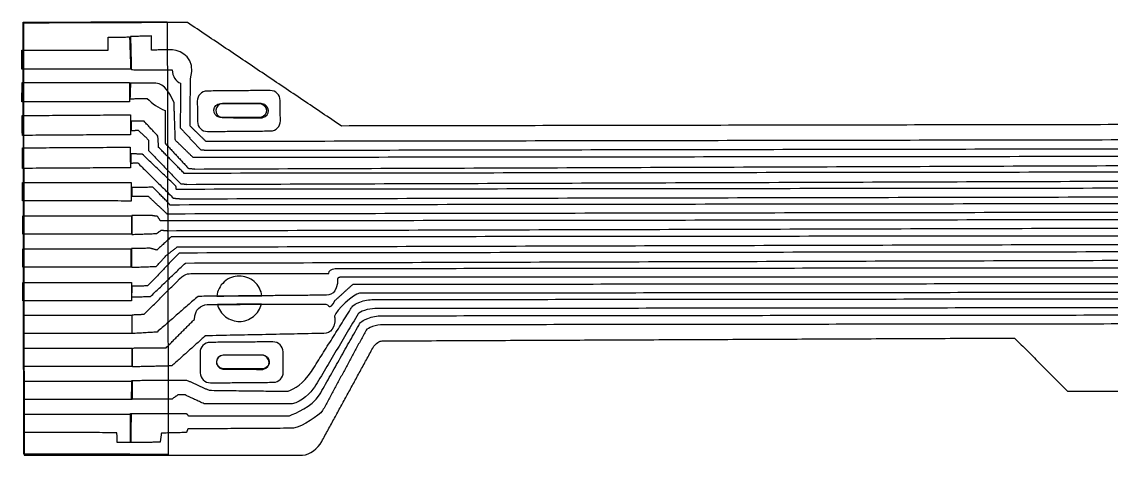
# Model space of a CAD drawing. Header units: millimetres. Extents: x 54 to 136.3, y -73.4 to -11.6.
# Drawn here: x 54.01 to 95.16, y -28.03 to -11.64 of the extents above; entities that cross this region are included whole.
import ezdxf

# ---------------------------------------------------------------- set-up
doc = ezdxf.new("R2010")
doc.units = ezdxf.units.MM
for name, color, linetype in [('Shape', 7, 'CONTINUOUS'), ('Shape001', 7, 'CONTINUOUS'), ('Shape002', 7, 'CONTINUOUS'), ('Shape003', 7, 'CONTINUOUS'), ('Shape004', 7, 'CONTINUOUS'), ('Shape005', 7, 'CONTINUOUS'), ('Shape006', 7, 'CONTINUOUS'), ('Shape007', 7, 'CONTINUOUS'), ('Shape008', 7, 'CONTINUOUS'), ('Shape009', 7, 'CONTINUOUS'), ('Shape010', 7, 'CONTINUOUS'), ('Shape011', 7, 'CONTINUOUS'), ('Shape048', 7, 'CONTINUOUS'), ('Shape049', 7, 'CONTINUOUS'), ('Shape050', 7, 'CONTINUOUS'), ('Shape051', 7, 'CONTINUOUS'), ('Shape052', 7, 'CONTINUOUS'), ('Shape053', 7, 'CONTINUOUS'), ('Shape054', 7, 'CONTINUOUS'), ('Shape055', 7, 'CONTINUOUS'), ('Shape056', 7, 'CONTINUOUS'), ('Shape057', 7, 'CONTINUOUS'), ('Shape058', 7, 'CONTINUOUS'), ('Shape059', 7, 'CONTINUOUS'), ('Shape060', 7, 'CONTINUOUS'), ('Shape061', 7, 'CONTINUOUS'), ('Shape062', 7, 'CONTINUOUS'), ('Shape063', 7, 'CONTINUOUS'), ('Shape064', 7, 'CONTINUOUS'), ('Shape065', 7, 'CONTINUOUS'), ('Shape1000', 7, 'CONTINUOUS'), ('Shape1001', 7, 'CONTINUOUS'), ('Shape1002', 7, 'CONTINUOUS'), ('Shape1003', 7, 'CONTINUOUS'), ('Shape1004', 7, 'CONTINUOUS'), ('Shape1005', 7, 'CONTINUOUS'), ('Shape1006', 7, 'CONTINUOUS'), ('Shape1007', 7, 'CONTINUOUS'), ('Shape1008', 7, 'CONTINUOUS'), ('Shape1009', 7, 'CONTINUOUS'), ('Shape126', 7, 'CONTINUOUS'), ('Shape127', 7, 'CONTINUOUS'), ('Shape128', 7, 'CONTINUOUS'), ('Shape129', 7, 'CONTINUOUS'), ('Shape130', 7, 'CONTINUOUS'), ('Shape131', 7, 'CONTINUOUS'), ('Shape132', 7, 'CONTINUOUS'), ('Shape133', 7, 'CONTINUOUS'), ('Shape134', 7, 'CONTINUOUS'), ('Shape135', 7, 'CONTINUOUS'), ('Shape136', 7, 'CONTINUOUS'), ('Shape137', 7, 'CONTINUOUS'), ('Shape138', 7, 'CONTINUOUS'), ('Shape139', 7, 'CONTINUOUS'), ('Shape140', 7, 'CONTINUOUS'), ('Shape141', 7, 'CONTINUOUS'), ('Shape142', 7, 'CONTINUOUS'), ('Shape205', 7, 'CONTINUOUS'), ('Shape206', 7, 'CONTINUOUS'), ('Shape207', 7, 'CONTINUOUS'), ('Shape208', 7, 'CONTINUOUS'), ('Shape209', 7, 'CONTINUOUS'), ('Shape210', 7, 'CONTINUOUS'), ('Shape211', 7, 'CONTINUOUS'), ('Shape212', 7, 'CONTINUOUS'), ('Shape236', 7, 'CONTINUOUS'), ('Shape237', 7, 'CONTINUOUS'), ('Shape238', 7, 'CONTINUOUS'), ('Shape239', 7, 'CONTINUOUS'), ('Shape240', 7, 'CONTINUOUS'), ('Shape241', 7, 'CONTINUOUS'), ('Shape242', 7, 'CONTINUOUS'), ('Shape243', 7, 'CONTINUOUS'), ('Shape244', 7, 'CONTINUOUS'), ('Shape245', 7, 'CONTINUOUS'), ('Shape246', 7, 'CONTINUOUS'), ('Shape247', 7, 'CONTINUOUS'), ('Shape248', 7, 'CONTINUOUS'), ('Shape249', 7, 'CONTINUOUS'), ('Shape250', 7, 'CONTINUOUS'), ('Shape315', 7, 'CONTINUOUS'), ('Shape316', 7, 'CONTINUOUS'), ('Shape317', 7, 'CONTINUOUS'), ('Shape369', 7, 'CONTINUOUS'), ('Shape370', 7, 'CONTINUOUS'), ('Shape371', 7, 'CONTINUOUS'), ('Shape372', 7, 'CONTINUOUS'), ('Shape373', 7, 'CONTINUOUS'), ('Shape374', 7, 'CONTINUOUS'), ('Shape375', 7, 'CONTINUOUS'), ('Shape376', 7, 'CONTINUOUS'), ('Shape416', 7, 'CONTINUOUS'), ('Shape417', 7, 'CONTINUOUS'), ('Shape418', 7, 'CONTINUOUS'), ('Shape419', 7, 'CONTINUOUS'), ('Shape420', 7, 'CONTINUOUS'), ('Shape421', 7, 'CONTINUOUS'), ('Shape422', 7, 'CONTINUOUS'), ('Shape423', 7, 'CONTINUOUS'), ('Shape424', 7, 'CONTINUOUS'), ('Shape464', 7, 'CONTINUOUS'), ('Shape465', 7, 'CONTINUOUS'), ('Shape466', 7, 'CONTINUOUS'), ('Shape467', 7, 'CONTINUOUS'), ('Shape468', 7, 'CONTINUOUS'), ('Shape469', 7, 'CONTINUOUS'), ('Shape470', 7, 'CONTINUOUS'), ('Shape471', 7, 'CONTINUOUS'), ('Shape472', 7, 'CONTINUOUS'), ('Shape483', 7, 'CONTINUOUS'), ('Shape484', 7, 'CONTINUOUS'), ('Shape485', 7, 'CONTINUOUS'), ('Shape486', 7, 'CONTINUOUS'), ('Shape487', 7, 'CONTINUOUS'), ('Shape488', 7, 'CONTINUOUS'), ('Shape489', 7, 'CONTINUOUS'), ('Shape490', 7, 'CONTINUOUS'), ('Shape491', 7, 'CONTINUOUS'), ('Shape530', 7, 'CONTINUOUS'), ('Shape531', 7, 'CONTINUOUS'), ('Shape532', 7, 'CONTINUOUS'), ('Shape533', 7, 'CONTINUOUS'), ('Shape534', 7, 'CONTINUOUS'), ('Shape535', 7, 'CONTINUOUS'), ('Shape536', 7, 'CONTINUOUS'), ('Shape537', 7, 'CONTINUOUS'), ('Shape538', 7, 'CONTINUOUS'), ('Shape539', 7, 'CONTINUOUS'), ('Shape540', 7, 'CONTINUOUS'), ('Shape585', 7, 'CONTINUOUS'), ('Shape586', 7, 'CONTINUOUS'), ('Shape587', 7, 'CONTINUOUS'), ('Shape588', 7, 'CONTINUOUS'), ('Shape589', 7, 'CONTINUOUS'), ('Shape590', 7, 'CONTINUOUS'), ('Shape591', 7, 'CONTINUOUS'), ('Shape592', 7, 'CONTINUOUS'), ('Shape593', 7, 'CONTINUOUS'), ('Shape594', 7, 'CONTINUOUS'), ('Shape595', 7, 'CONTINUOUS'), ('Shape596', 7, 'CONTINUOUS'), ('Shape643', 7, 'CONTINUOUS'), ('Shape644', 7, 'CONTINUOUS'), ('Shape645', 7, 'CONTINUOUS'), ('Shape646', 7, 'CONTINUOUS'), ('Shape647', 7, 'CONTINUOUS'), ('Shape648', 7, 'CONTINUOUS'), ('Shape649', 7, 'CONTINUOUS'), ('Shape650', 7, 'CONTINUOUS'), ('Shape651', 7, 'CONTINUOUS'), ('Shape652', 7, 'CONTINUOUS'), ('Shape653', 7, 'CONTINUOUS'), ('Shape654', 7, 'CONTINUOUS'), ('Shape698', 7, 'CONTINUOUS'), ('Shape699', 7, 'CONTINUOUS'), ('Shape700', 7, 'CONTINUOUS'), ('Shape701', 7, 'CONTINUOUS'), ('Shape702', 7, 'CONTINUOUS'), ('Shape703', 7, 'CONTINUOUS'), ('Shape704', 7, 'CONTINUOUS'), ('Shape705', 7, 'CONTINUOUS'), ('Shape706', 7, 'CONTINUOUS'), ('Shape707', 7, 'CONTINUOUS'), ('Shape708', 7, 'CONTINUOUS'), ('Shape709', 7, 'CONTINUOUS'), ('Shape710', 7, 'CONTINUOUS'), ('Shape711', 7, 'CONTINUOUS'), ('Shape712', 7, 'CONTINUOUS'), ('Shape713', 7, 'CONTINUOUS'), ('Shape714', 7, 'CONTINUOUS'), ('Shape715', 7, 'CONTINUOUS'), ('Shape716', 7, 'CONTINUOUS'), ('Shape717', 7, 'CONTINUOUS'), ('Shape718', 7, 'CONTINUOUS'), ('Shape719', 7, 'CONTINUOUS'), ('Shape720', 7, 'CONTINUOUS'), ('Shape721', 7, 'CONTINUOUS'), ('Shape722', 7, 'CONTINUOUS'), ('Shape723', 7, 'CONTINUOUS'), ('Shape724', 7, 'CONTINUOUS'), ('Shape725', 7, 'CONTINUOUS'), ('Shape726', 7, 'CONTINUOUS'), ('Shape727', 7, 'CONTINUOUS'), ('Shape728', 7, 'CONTINUOUS'), ('Shape729', 7, 'CONTINUOUS'), ('Shape730', 7, 'CONTINUOUS'), ('Shape731', 7, 'CONTINUOUS'), ('Shape732', 7, 'CONTINUOUS'), ('Shape733', 7, 'CONTINUOUS'), ('Shape734', 7, 'CONTINUOUS'), ('Shape735', 7, 'CONTINUOUS'), ('Shape736', 7, 'CONTINUOUS'), ('Shape737', 7, 'CONTINUOUS'), ('Shape738', 7, 'CONTINUOUS'), ('Shape739', 7, 'CONTINUOUS'), ('Shape740', 7, 'CONTINUOUS'), ('Shape741', 7, 'CONTINUOUS'), ('Shape742', 7, 'CONTINUOUS'), ('Shape743', 7, 'CONTINUOUS'), ('Shape744', 7, 'CONTINUOUS'), ('Shape745', 7, 'CONTINUOUS'), ('Shape746', 7, 'CONTINUOUS'), ('Shape747', 7, 'CONTINUOUS'), ('Shape748', 7, 'CONTINUOUS'), ('Shape749', 7, 'CONTINUOUS'), ('Shape750', 7, 'CONTINUOUS'), ('Shape751', 7, 'CONTINUOUS'), ('Shape752', 7, 'CONTINUOUS'), ('Shape753', 7, 'CONTINUOUS'), ('Shape754', 7, 'CONTINUOUS'), ('Shape755', 7, 'CONTINUOUS'), ('Shape756', 7, 'CONTINUOUS'), ('Shape757', 7, 'CONTINUOUS'), ('Shape758', 7, 'CONTINUOUS'), ('Shape759', 7, 'CONTINUOUS'), ('Shape760', 7, 'CONTINUOUS'), ('Shape761', 7, 'CONTINUOUS'), ('Shape762', 7, 'CONTINUOUS'), ('Shape763', 7, 'CONTINUOUS'), ('Shape764', 7, 'CONTINUOUS'), ('Shape765', 7, 'CONTINUOUS'), ('Shape766', 7, 'CONTINUOUS'), ('Shape767', 7, 'CONTINUOUS'), ('Shape768', 7, 'CONTINUOUS'), ('Shape769', 7, 'CONTINUOUS'), ('Shape770', 7, 'CONTINUOUS'), ('Shape771', 7, 'CONTINUOUS'), ('Shape772', 7, 'CONTINUOUS'), ('Shape773', 7, 'CONTINUOUS'), ('Shape774', 7, 'CONTINUOUS'), ('Shape775', 7, 'CONTINUOUS'), ('Shape776', 7, 'CONTINUOUS'), ('Shape777', 7, 'CONTINUOUS'), ('Shape778', 7, 'CONTINUOUS'), ('Shape779', 7, 'CONTINUOUS'), ('Shape780', 7, 'CONTINUOUS'), ('Shape781', 7, 'CONTINUOUS'), ('Shape782', 7, 'CONTINUOUS'), ('Shape783', 7, 'CONTINUOUS'), ('Shape817', 7, 'CONTINUOUS'), ('Shape818', 7, 'CONTINUOUS'), ('Shape819', 7, 'CONTINUOUS'), ('Shape820', 7, 'CONTINUOUS'), ('Shape821', 7, 'CONTINUOUS'), ('Shape822', 7, 'CONTINUOUS'), ('Shape927', 7, 'CONTINUOUS'), ('Shape928', 7, 'CONTINUOUS'), ('Shape929', 7, 'CONTINUOUS'), ('Shape930', 7, 'CONTINUOUS'), ('Shape931', 7, 'CONTINUOUS'), ('Shape932', 7, 'CONTINUOUS'), ('Shape933', 7, 'CONTINUOUS'), ('Shape934', 7, 'CONTINUOUS'), ('Shape999', 7, 'CONTINUOUS')]:
    doc.layers.add(name, color=color, linetype=linetype)

msp = doc.modelspace()

# ---------------------------------------------------------------- linework, layer by layer
at = {"layer": 'Shape'}
msp.add_open_spline([(59.5036, -11.6404), (59.5426, -28.0036)], degree=1, dxfattribs=at)
at = {"layer": 'Shape001'}
msp.add_open_spline([(59.5426, -28.0036), (54.0855, -27.9876)], degree=1, dxfattribs=at)
at = {"layer": 'Shape002'}
msp.add_open_spline([(54.0855, -27.9876), (54.0622, -11.6573)], degree=1, dxfattribs=at)
at = {"layer": 'Shape003'}
msp.add_open_spline([(54.0622, -11.6573), (59.5036, -11.6404)], degree=1, dxfattribs=at)
at = {"layer": 'Shape004'}
msp.add_open_spline([(58.1138, -26.4524), (58.1257, -26.4472), (60.2306, -26.456), (60.2306, -26.456)], degree=3, dxfattribs=at)
at = {"layer": 'Shape005'}
msp.add_open_spline([(60.2306, -26.456), (60.3056, -26.548)], degree=1, dxfattribs=at)
at = {"layer": 'Shape006'}
msp.add_open_spline([(60.3056, -26.548), (64.1218, -26.5396)], degree=1, dxfattribs=at)
at = {"layer": 'Shape007'}
msp.add_open_spline([(64.1218, -26.5396), (64.3564, -26.4388), (64.952, -26.217), (65.2547, -25.7549)], degree=3, dxfattribs=at)
at = {"layer": 'Shape008'}
msp.add_open_spline([(65.2547, -25.7549), (66.7355, -23.1238)], degree=1, dxfattribs=at)
at = {"layer": 'Shape009'}
msp.add_open_spline([(66.7355, -23.1238), (66.794, -23.0267), (66.7699, -22.9803), (67.0787, -22.8604)], degree=3, dxfattribs=at)
at = {"layer": 'Shape010'}
msp.add_open_spline([(67.0787, -22.8604), (67.2471, -22.7781), (67.4276, -22.7688), (67.608, -22.7585)], degree=3, dxfattribs=at)
at = {"layer": 'Shape011'}
msp.add_open_spline([(67.608, -22.7585), (103.716, -22.7197)], degree=1, dxfattribs=at)
at = {"layer": 'Shape048'}
msp.add_open_spline([(103.583, -23.0603), (67.653, -23.1034)], degree=1, dxfattribs=at)
at = {"layer": 'Shape049'}
msp.add_open_spline([(67.653, -23.1034), (67.3986, -23.0916), (67.0704, -23.2215), (67.0168, -23.3037)], degree=3, dxfattribs=at)
at = {"layer": 'Shape050'}
msp.add_open_spline([(67.0168, -23.3037), (65.3741, -26.3447)], degree=1, dxfattribs=at)
at = {"layer": 'Shape051'}
msp.add_open_spline([(65.3741, -26.3447), (65.2299, -26.5287), (64.6425, -26.9552), (64.2687, -27.0131)], degree=3, dxfattribs=at)
at = {"layer": 'Shape052'}
msp.add_open_spline([(64.2687, -27.0131), (60.2802, -27.039)], degree=1, dxfattribs=at)
at = {"layer": 'Shape053'}
msp.add_open_spline([(60.2802, -27.039), (60.2299, -27.1756)], degree=1, dxfattribs=at)
at = {"layer": 'Shape054'}
msp.add_open_spline([(60.2299, -27.1756), (59.2827, -27.1982)], degree=1, dxfattribs=at)
at = {"layer": 'Shape055'}
msp.add_open_spline([(59.2827, -27.1982), (59.2371, -27.5435)], degree=1, dxfattribs=at)
at = {"layer": 'Shape056'}
msp.add_open_spline([(59.2371, -27.5435), (58.1098, -27.5513)], degree=1, dxfattribs=at)
at = {"layer": 'Shape057'}
msp.add_open_spline([(58.1098, -27.5513), (58.1138, -26.4524)], degree=1, dxfattribs=at)
at = {"layer": 'Shape058'}
msp.add_open_spline([(58.1608, -25.2033), (60.2357, -25.1906)], degree=1, dxfattribs=at)
at = {"layer": 'Shape059'}
msp.add_open_spline([(60.2357, -25.1906), (61.0835, -25.577)], degree=1, dxfattribs=at)
at = {"layer": 'Shape060'}
msp.add_open_spline([(61.0835, -25.577), (64.0729, -25.6163)], degree=1, dxfattribs=at)
at = {"layer": 'Shape061'}
msp.add_open_spline([(64.0729, -25.6163), (64.3075, -25.5156), (64.6454, -25.3349), (64.9482, -24.8729)], degree=3, dxfattribs=at)
at = {"layer": 'Shape062'}
msp.add_open_spline([(64.9482, -24.8729), (66.4324, -22.5095)], degree=1, dxfattribs=at)
at = {"layer": 'Shape063'}
msp.add_open_spline([(66.4324, -22.5095), (66.491, -22.4123), (66.4669, -22.366), (66.7756, -22.2461)], degree=3, dxfattribs=at)
at = {"layer": 'Shape064'}
msp.add_open_spline([(66.7756, -22.2461), (66.944, -22.1637), (67.1245, -22.1544), (67.3051, -22.1442)], degree=3, dxfattribs=at)
at = {"layer": 'Shape065'}
msp.add_open_spline([(67.3051, -22.1442), (103.911, -22.1091)], degree=1, dxfattribs=at)
at = {"layer": 'Shape1000'}
msp.add_open_spline([(66.0831, -15.5828), (60.2692, -11.6683)], degree=1, dxfattribs=at)
at = {"layer": 'Shape1001'}
msp.add_open_spline([(60.2692, -11.6683), (54.072, -11.691)], degree=1, dxfattribs=at)
at = {"layer": 'Shape1002'}
msp.add_open_spline([(61.5966, -14.7343), (61.296, -14.7481), (61.2245, -15.2004), (61.5792, -15.2657)], degree=3, dxfattribs=at)
at = {"layer": 'Shape1003'}
msp.add_open_spline([(61.5792, -15.2657), (63.0899, -15.2718)], degree=1, dxfattribs=at)
at = {"layer": 'Shape1004'}
msp.add_open_spline([(63.0899, -15.2718), (63.4407, -15.1947), (63.3684, -14.787), (63.0955, -14.7379)], degree=3, dxfattribs=at)
at = {"layer": 'Shape1005'}
msp.add_open_spline([(63.0955, -14.7379), (61.5966, -14.7343)], degree=1, dxfattribs=at)
at = {"layer": 'Shape1006'}
msp.add_open_spline([(61.6195, -24.2486), (61.3189, -24.2622), (61.2475, -24.7147), (61.6021, -24.7799)], degree=3, dxfattribs=at)
at = {"layer": 'Shape1007'}
msp.add_open_spline([(61.6021, -24.7799), (63.1129, -24.786)], degree=1, dxfattribs=at)
at = {"layer": 'Shape1008'}
msp.add_open_spline([(63.1129, -24.786), (63.4636, -24.709), (63.3913, -24.3012), (63.1185, -24.252)], degree=3, dxfattribs=at)
at = {"layer": 'Shape1009'}
msp.add_open_spline([(63.1185, -24.252), (61.6195, -24.2486)], degree=1, dxfattribs=at)
at = {"layer": 'Shape126'}
msp.add_open_spline([(103.778, -22.4497), (67.3501, -22.4891)], degree=1, dxfattribs=at)
at = {"layer": 'Shape127'}
msp.add_open_spline([(67.3501, -22.4891), (67.0956, -22.4772), (66.7673, -22.6071), (66.7137, -22.6894)], degree=3, dxfattribs=at)
at = {"layer": 'Shape128'}
msp.add_open_spline([(66.7137, -22.6894), (65.0676, -25.4627)], degree=1, dxfattribs=at)
at = {"layer": 'Shape129'}
msp.add_open_spline([(65.0676, -25.4627), (64.9234, -25.6466), (64.5936, -26.032), (64.2198, -26.0898)], degree=3, dxfattribs=at)
at = {"layer": 'Shape130'}
msp.add_open_spline([(64.2198, -26.0898), (60.902, -26.0889)], degree=1, dxfattribs=at)
at = {"layer": 'Shape131'}
msp.add_open_spline([(60.902, -26.0889), (60.1759, -25.754)], degree=1, dxfattribs=at)
at = {"layer": 'Shape132'}
msp.add_open_spline([(60.1759, -25.754), (59.9067, -25.7538)], degree=1, dxfattribs=at)
at = {"layer": 'Shape133'}
msp.add_open_spline([(59.9067, -25.7538), (59.673, -25.9178)], degree=1, dxfattribs=at)
at = {"layer": 'Shape134'}
msp.add_open_spline([(59.673, -25.9178), (58.16, -25.9161)], degree=1, dxfattribs=at)
at = {"layer": 'Shape135'}
msp.add_open_spline([(58.16, -25.9161), (58.1608, -25.2033)], degree=1, dxfattribs=at)
at = {"layer": 'Shape136'}
msp.add_open_spline([(58.1934, -23.9785), (59.4578, -23.9719)], degree=1, dxfattribs=at)
at = {"layer": 'Shape137'}
msp.add_open_spline([(59.4578, -23.9719), (60.5298, -22.8953)], degree=1, dxfattribs=at)
at = {"layer": 'Shape138'}
msp.add_open_spline([(60.5298, -22.8953), (60.55, -22.4918), (60.7606, -22.3769), (61.0161, -22.3302)], degree=3, dxfattribs=at)
at = {"layer": 'Shape139'}
msp.add_open_spline([(61.0161, -22.3302), (65.4208, -22.3189)], degree=1, dxfattribs=at)
at = {"layer": 'Shape140'}
msp.add_open_spline([(65.4208, -22.3189), (65.6682, -22.2787), (65.5848, -22.6387), (65.8524, -22.1691)], degree=3, dxfattribs=at)
at = {"layer": 'Shape141'}
msp.add_open_spline([(65.8524, -22.1691), (66.517, -21.5669)], degree=1, dxfattribs=at)
at = {"layer": 'Shape142'}
msp.add_open_spline([(66.517, -21.5669), (103.984, -21.5294)], degree=1, dxfattribs=at)
at = {"layer": 'Shape205'}
msp.add_open_spline([(103.851, -21.87), (66.7688, -21.9094)], degree=1, dxfattribs=at)
at = {"layer": 'Shape206'}
msp.add_open_spline([(66.7688, -21.9094), (66.5637, -21.9091), (65.8518, -22.5742), (65.8272, -22.7688)], degree=3, dxfattribs=at)
at = {"layer": 'Shape207'}
msp.add_open_spline([(65.8272, -22.7688), (65.8313, -22.9913)], degree=1, dxfattribs=at)
at = {"layer": 'Shape208'}
msp.add_open_spline([(65.8313, -22.9913), (65.7437, -23.4789), (65.4778, -23.4238), (65.2318, -23.4296)], degree=3, dxfattribs=at)
at = {"layer": 'Shape209'}
msp.add_open_spline([(65.2318, -23.4296), (60.944, -23.5185)], degree=1, dxfattribs=at)
at = {"layer": 'Shape210'}
msp.add_open_spline([(60.944, -23.5185), (59.6744, -24.6563)], degree=1, dxfattribs=at)
at = {"layer": 'Shape211'}
msp.add_open_spline([(59.6744, -24.6563), (58.1927, -24.6913)], degree=1, dxfattribs=at)
at = {"layer": 'Shape212'}
msp.add_open_spline([(58.1927, -24.6913), (58.1934, -23.9785)], degree=1, dxfattribs=at)
at = {"layer": 'Shape236'}
msp.add_open_spline([(103.922, -21.2973), (66.087, -21.2958)], degree=1, dxfattribs=at)
at = {"layer": 'Shape237'}
msp.add_open_spline([(66.087, -21.2958), (65.9874, -21.3039), (65.9369, -21.3521)], degree=2, dxfattribs=at)
at = {"layer": 'Shape238'}
msp.add_open_spline([(65.9369, -21.3521), (65.93, -21.5439)], degree=1, dxfattribs=at)
at = {"layer": 'Shape239'}
msp.add_open_spline([(65.93, -21.5439), (65.8423, -22.0315), (65.5764, -21.9763), (65.3305, -21.9821)], degree=3, dxfattribs=at)
at = {"layer": 'Shape240'}
msp.add_open_spline([(65.3305, -21.9821), (60.6662, -22.0256)], degree=1, dxfattribs=at)
at = {"layer": 'Shape241'}
msp.add_open_spline([(60.6662, -22.0256), (59.119, -23.3751)], degree=1, dxfattribs=at)
at = {"layer": 'Shape242'}
msp.add_open_spline([(59.119, -23.3751), (58.1775, -23.4334)], degree=1, dxfattribs=at)
at = {"layer": 'Shape243'}
msp.add_open_spline([(58.1775, -23.4334), (58.1782, -22.7206)], degree=1, dxfattribs=at)
at = {"layer": 'Shape244'}
msp.add_open_spline([(58.1782, -22.7206), (58.6318, -22.7009)], degree=1, dxfattribs=at)
at = {"layer": 'Shape245'}
msp.add_open_spline([(58.6318, -22.7009), (59.8641, -21.4735)], degree=1, dxfattribs=at)
at = {"layer": 'Shape246'}
msp.add_open_spline([(59.8641, -21.4735), (60.1703, -21.1386), (60.267, -21.1735), (60.46, -21.1646)], degree=3, dxfattribs=at)
at = {"layer": 'Shape247'}
msp.add_open_spline([(60.46, -21.1646), (65.6052, -21.1575)], degree=1, dxfattribs=at)
at = {"layer": 'Shape248'}
msp.add_open_spline([(65.6052, -21.1575), (65.613, -21.0534), (65.6971, -20.9823), (65.8409, -20.977)], degree=3, dxfattribs=at)
at = {"layer": 'Shape249'}
msp.add_open_spline([(65.8409, -20.977), (65.9548, -20.9698)], degree=1, dxfattribs=at)
at = {"layer": 'Shape250'}
msp.add_open_spline([(65.9548, -20.9698), (104.02, -20.9321)], degree=1, dxfattribs=at)
at = {"layer": 'Shape315'}
msp.add_open_spline([(58.1579, -22.0485), (58.8734, -22.029)], degree=1, dxfattribs=at)
at = {"layer": 'Shape316'}
msp.add_open_spline([(58.8734, -22.029), (60.1903, -20.7644)], degree=1, dxfattribs=at)
at = {"layer": 'Shape317'}
msp.add_open_spline([(60.1903, -20.7644), (104.081, -20.6353)], degree=1, dxfattribs=at)
at = {"layer": 'Shape369'}
msp.add_open_spline([(104.229, -20.3358), (59.9579, -20.3865)], degree=1, dxfattribs=at)
at = {"layer": 'Shape370'}
msp.add_open_spline([(59.9579, -20.3865), (58.7553, -21.6322)], degree=1, dxfattribs=at)
at = {"layer": 'Shape371'}
msp.add_open_spline([(58.7553, -21.6322), (58.1652, -21.6373)], degree=1, dxfattribs=at)
at = {"layer": 'Shape372'}
msp.add_open_spline([(58.1652, -21.6373), (58.1579, -22.0485)], degree=1, dxfattribs=at)
at = {"layer": 'Shape373'}
msp.add_open_spline([(58.1537, -20.927), (59.0914, -20.8936)], degree=1, dxfattribs=at)
at = {"layer": 'Shape374'}
msp.add_open_spline([(59.0914, -20.8936), (59.4735, -20.4713)], degree=1, dxfattribs=at)
at = {"layer": 'Shape375'}
msp.add_open_spline([(59.4735, -20.4713), (59.88, -20.1572)], degree=1, dxfattribs=at)
at = {"layer": 'Shape376'}
msp.add_open_spline([(59.88, -20.1572), (104.19, -20.0337)], degree=1, dxfattribs=at)
at = {"layer": 'Shape416'}
msp.add_open_spline([(104.339, -19.7342), (59.6476, -19.7794)], degree=1, dxfattribs=at)
at = {"layer": 'Shape417'}
msp.add_open_spline([(59.6476, -19.7794), (59.1093, -20.2763)], degree=1, dxfattribs=at)
at = {"layer": 'Shape418'}
msp.add_open_spline([(59.1093, -20.2763), (58.8643, -20.2067)], degree=1, dxfattribs=at)
at = {"layer": 'Shape419'}
msp.add_open_spline([(58.8643, -20.2067), (58.1542, -20.217)], degree=1, dxfattribs=at)
at = {"layer": 'Shape420'}
msp.add_open_spline([(58.1542, -20.217), (58.1537, -20.927)], degree=1, dxfattribs=at)
at = {"layer": 'Shape421'}
msp.add_open_spline([(58.1682, -19.6819), (59.1059, -19.6485)], degree=1, dxfattribs=at)
at = {"layer": 'Shape422'}
msp.add_open_spline([(59.1059, -19.6485), (59.2784, -19.5222)], degree=1, dxfattribs=at)
at = {"layer": 'Shape423'}
msp.add_open_spline([(59.2784, -19.5222), (59.4984, -19.5413)], degree=1, dxfattribs=at)
at = {"layer": 'Shape424'}
msp.add_open_spline([(59.4984, -19.5413), (104.434, -19.4186)], degree=1, dxfattribs=at)
at = {"layer": 'Shape464'}
msp.add_open_spline([(104.582, -19.1191), (59.2518, -19.1744)], degree=1, dxfattribs=at)
at = {"layer": 'Shape465'}
msp.add_open_spline([(59.2518, -19.1744), (59.1357, -19.0012)], degree=1, dxfattribs=at)
at = {"layer": 'Shape466'}
msp.add_open_spline([(59.1357, -19.0012), (58.8788, -18.9615)], degree=1, dxfattribs=at)
at = {"layer": 'Shape467'}
msp.add_open_spline([(58.8788, -18.9615), (58.1687, -18.9719)], degree=1, dxfattribs=at)
at = {"layer": 'Shape468'}
msp.add_open_spline([(58.1687, -18.9719), (58.1682, -19.6819)], degree=1, dxfattribs=at)
at = {"layer": 'Shape469'}
msp.add_open_spline([(58.1719, -18.234), (58.7835, -18.2372)], degree=1, dxfattribs=at)
at = {"layer": 'Shape470'}
msp.add_open_spline([(58.7835, -18.2372), (59.4946, -18.904)], degree=1, dxfattribs=at)
at = {"layer": 'Shape471'}
msp.add_open_spline([(59.4946, -18.904), (59.8219, -18.8985)], degree=1, dxfattribs=at)
at = {"layer": 'Shape472'}
msp.add_open_spline([(59.8219, -18.8985), (105.816, -18.8215)], degree=1, dxfattribs=at)
at = {"layer": 'Shape483'}
msp.add_open_spline([(105.804, -18.5113), (59.61, -18.571)], degree=1, dxfattribs=at)
at = {"layer": 'Shape484'}
msp.add_open_spline([(59.61, -18.571), (59.4607, -18.4042)], degree=1, dxfattribs=at)
at = {"layer": 'Shape485'}
msp.add_open_spline([(59.4607, -18.4042), (58.9628, -17.9011)], degree=1, dxfattribs=at)
at = {"layer": 'Shape486'}
msp.add_open_spline([(58.9628, -17.9011), (58.166, -17.9048)], degree=1, dxfattribs=at)
at = {"layer": 'Shape487'}
msp.add_open_spline([(58.166, -17.9048), (58.1719, -18.234)], degree=1, dxfattribs=at)
at = {"layer": 'Shape488'}
msp.add_open_spline([(58.1313, -16.9841), (58.3882, -16.975)], degree=1, dxfattribs=at)
at = {"layer": 'Shape489'}
msp.add_open_spline([(58.3882, -16.975), (59.7367, -18.3115)], degree=1, dxfattribs=at)
at = {"layer": 'Shape490'}
msp.add_open_spline([(59.7367, -18.3115), (59.9975, -18.3347)], degree=1, dxfattribs=at)
at = {"layer": 'Shape491'}
msp.add_open_spline([(59.9975, -18.3347), (105.659, -18.2428)], degree=1, dxfattribs=at)
at = {"layer": 'Shape530'}
msp.add_open_spline([(105.518, -17.927), (59.8479, -17.979)], degree=1, dxfattribs=at)
at = {"layer": 'Shape531'}
msp.add_open_spline([(59.8479, -17.979), (59.8323, -17.8608)], degree=1, dxfattribs=at)
at = {"layer": 'Shape532'}
msp.add_open_spline([(59.8323, -17.8608), (58.5617, -16.6483)], degree=1, dxfattribs=at)
at = {"layer": 'Shape533'}
msp.add_open_spline([(58.5617, -16.6483), (58.124, -16.6335)], degree=1, dxfattribs=at)
at = {"layer": 'Shape534'}
msp.add_open_spline([(58.124, -16.6335), (58.1313, -16.9841)], degree=1, dxfattribs=at)
at = {"layer": 'Shape535'}
msp.add_open_spline([(58.1477, -15.7519), (58.4047, -15.7428)], degree=1, dxfattribs=at)
at = {"layer": 'Shape536'}
msp.add_open_spline([(58.4047, -15.7428), (58.8015, -16.1125)], degree=1, dxfattribs=at)
at = {"layer": 'Shape537'}
msp.add_open_spline([(58.8015, -16.1125), (58.796, -16.5053)], degree=1, dxfattribs=at)
at = {"layer": 'Shape538'}
msp.add_open_spline([(58.796, -16.5053), (60.0016, -17.7626)], degree=1, dxfattribs=at)
at = {"layer": 'Shape539'}
msp.add_open_spline([(60.0016, -17.7626), (60.2478, -17.7888)], degree=1, dxfattribs=at)
at = {"layer": 'Shape540'}
msp.add_open_spline([(60.2478, -17.7888), (105.662, -17.6328)], degree=1, dxfattribs=at)
at = {"layer": 'Shape585'}
msp.add_open_spline([(105.52, -17.3172), (60.1467, -17.3752)], degree=1, dxfattribs=at)
at = {"layer": 'Shape586'}
msp.add_open_spline([(60.1467, -17.3752), (59.1794, -16.3902)], degree=1, dxfattribs=at)
at = {"layer": 'Shape587'}
msp.add_open_spline([(59.1794, -16.3902), (59.1505, -15.9615)], degree=1, dxfattribs=at)
at = {"layer": 'Shape588'}
msp.add_open_spline([(59.1505, -15.9615), (58.6277, -15.4054)], degree=1, dxfattribs=at)
at = {"layer": 'Shape589'}
msp.add_open_spline([(58.6277, -15.4054), (58.1404, -15.4013)], degree=1, dxfattribs=at)
at = {"layer": 'Shape590'}
msp.add_open_spline([(58.1404, -15.4013), (58.1477, -15.7519)], degree=1, dxfattribs=at)
at = {"layer": 'Shape591'}
msp.add_open_spline([(58.096, -14.5517), (58.7441, -14.5419)], degree=1, dxfattribs=at)
at = {"layer": 'Shape592'}
msp.add_open_spline([(58.7441, -14.5419), (58.9448, -14.7295), (59.1554, -14.9031), (59.4265, -14.9912)], degree=3, dxfattribs=at)
at = {"layer": 'Shape593'}
msp.add_open_spline([(59.4265, -14.9912), (59.4275, -16.2369)], degree=1, dxfattribs=at)
at = {"layer": 'Shape594'}
msp.add_open_spline([(59.4275, -16.2369), (60.3026, -17.1826)], degree=1, dxfattribs=at)
at = {"layer": 'Shape595'}
msp.add_open_spline([(60.3026, -17.1826), (60.5488, -17.2089)], degree=1, dxfattribs=at)
at = {"layer": 'Shape596'}
msp.add_open_spline([(60.5488, -17.2089), (105.498, -17.0433)], degree=1, dxfattribs=at)
at = {"layer": 'Shape643'}
msp.add_open_spline([(105.356, -16.7276), (60.4841, -16.775)], degree=1, dxfattribs=at)
at = {"layer": 'Shape644'}
msp.add_open_spline([(60.4841, -16.775), (59.811, -16.1219)], degree=1, dxfattribs=at)
at = {"layer": 'Shape645'}
msp.add_open_spline([(59.811, -16.1219), (59.7596, -14.6919)], degree=1, dxfattribs=at)
at = {"layer": 'Shape646'}
msp.add_open_spline([(59.7596, -14.6919), (59.578, -14.3007), (59.4241, -14.005), (59.0788, -13.9596)], degree=3, dxfattribs=at)
at = {"layer": 'Shape647'}
msp.add_open_spline([(59.0788, -13.9596), (58.1154, -13.9655)], degree=1, dxfattribs=at)
at = {"layer": 'Shape648'}
msp.add_open_spline([(58.1154, -13.9655), (58.096, -14.5517)], degree=1, dxfattribs=at)
at = {"layer": 'Shape649'}
msp.add_open_spline([(58.148, -13.4513), (59.6915, -13.4642)], degree=1, dxfattribs=at)
at = {"layer": 'Shape650'}
msp.add_open_spline([(59.6915, -13.4642), (59.7074, -13.704), (59.8155, -13.8932), (60.0098, -13.9661)], degree=3, dxfattribs=at)
at = {"layer": 'Shape651'}
msp.add_open_spline([(60.0098, -13.9661), (59.9928, -15.6485)], degree=1, dxfattribs=at)
at = {"layer": 'Shape652'}
msp.add_open_spline([(59.9928, -15.6485), (60.7582, -16.4765)], degree=1, dxfattribs=at)
at = {"layer": 'Shape653'}
msp.add_open_spline([(60.7582, -16.4765), (61.0043, -16.5026)], degree=1, dxfattribs=at)
at = {"layer": 'Shape654'}
msp.add_open_spline([(61.0043, -16.5026), (105.205, -16.4251)], degree=1, dxfattribs=at)
at = {"layer": 'Shape698'}
msp.add_open_spline([(105.18, -16.0943), (60.9711, -16.1707)], degree=1, dxfattribs=at)
at = {"layer": 'Shape699'}
msp.add_open_spline([(60.9711, -16.1707), (60.3658, -15.5824)], degree=1, dxfattribs=at)
at = {"layer": 'Shape700'}
msp.add_open_spline([(60.3658, -15.5824), (60.3825, -13.8003)], degree=1, dxfattribs=at)
at = {"layer": 'Shape701'}
msp.add_open_spline([(60.3825, -13.8003), (60.5939, -13.0036), (60.053, -12.7502), (59.7076, -12.7048)], degree=3, dxfattribs=at)
at = {"layer": 'Shape702'}
msp.add_open_spline([(59.7076, -12.7048), (58.9063, -12.7097)], degree=1, dxfattribs=at)
at = {"layer": 'Shape703'}
msp.add_open_spline([(58.9063, -12.7097), (58.9132, -12.1786)], degree=1, dxfattribs=at)
at = {"layer": 'Shape704'}
msp.add_open_spline([(58.9132, -12.1786), (58.1156, -12.2012)], degree=1, dxfattribs=at)
at = {"layer": 'Shape705'}
msp.add_open_spline([(58.1156, -12.2012), (58.148, -13.4513)], degree=1, dxfattribs=at)
at = {"layer": 'Shape706'}
msp.add_open_spline([(61.013, -14.2606), (60.804, -14.2624), (60.6372, -14.4322), (60.6391, -14.6411)], degree=3, dxfattribs=at)
at = {"layer": 'Shape707'}
msp.add_open_spline([(60.6391, -14.6411), (60.6459, -15.4161)], degree=1, dxfattribs=at)
at = {"layer": 'Shape708'}
msp.add_open_spline([(60.6459, -15.4161), (60.6478, -15.6251), (60.8175, -15.7919), (61.0265, -15.7901)], degree=3, dxfattribs=at)
at = {"layer": 'Shape709'}
msp.add_open_spline([(61.0265, -15.7901), (63.4035, -15.7691)], degree=1, dxfattribs=at)
at = {"layer": 'Shape710'}
msp.add_open_spline([(63.4035, -15.7691), (63.6124, -15.7672), (63.7792, -15.5975), (63.7774, -15.3885)], degree=3, dxfattribs=at)
at = {"layer": 'Shape711'}
msp.add_open_spline([(63.7774, -15.3885), (63.7705, -14.6134)], degree=1, dxfattribs=at)
at = {"layer": 'Shape712'}
msp.add_open_spline([(63.7705, -14.6134), (63.7687, -14.4045), (63.5989, -14.2377), (63.39, -14.2395)], degree=3, dxfattribs=at)
at = {"layer": 'Shape713'}
msp.add_open_spline([(63.39, -14.2395), (61.013, -14.2606)], degree=1, dxfattribs=at)
at = {"layer": 'Shape714'}
msp.add_open_spline([(61.521, -14.7279), (63.0203, -14.7311)], degree=1, dxfattribs=at)
at = {"layer": 'Shape715'}
msp.add_open_spline([(63.0203, -14.7311), (63.2931, -14.7802), (63.3653, -15.188), (63.0146, -15.265)], degree=3, dxfattribs=at)
at = {"layer": 'Shape716'}
msp.add_open_spline([(63.0146, -15.265), (61.5035, -15.2593)], degree=1, dxfattribs=at)
at = {"layer": 'Shape717'}
msp.add_open_spline([(61.5035, -15.2593), (61.1488, -15.194), (61.2204, -14.7415), (61.521, -14.7279)], degree=3, dxfattribs=at)
at = {"layer": 'Shape718'}
msp.add_open_spline([(61.521, -14.7279), (61.521, -14.7279)], degree=1, dxfattribs=at)
at = {"layer": 'Shape719'}
msp.add_open_spline([(61.1202, -23.7664), (60.9114, -23.7682), (60.7445, -23.938), (60.7464, -24.1469)], degree=3, dxfattribs=at)
at = {"layer": 'Shape720'}
msp.add_open_spline([(60.7464, -24.1469), (60.7532, -24.9221)], degree=1, dxfattribs=at)
at = {"layer": 'Shape721'}
msp.add_open_spline([(60.7532, -24.9221), (60.7551, -25.131), (60.9249, -25.2978), (61.1338, -25.2959)], degree=3, dxfattribs=at)
at = {"layer": 'Shape722'}
msp.add_open_spline([(61.1338, -25.2959), (63.5109, -25.2749)], degree=1, dxfattribs=at)
at = {"layer": 'Shape723'}
msp.add_open_spline([(63.5109, -25.2749), (63.7198, -25.2731), (63.8866, -25.1033), (63.8847, -24.8944)], degree=3, dxfattribs=at)
at = {"layer": 'Shape724'}
msp.add_open_spline([(63.8847, -24.8944), (63.8779, -24.1192)], degree=1, dxfattribs=at)
at = {"layer": 'Shape725'}
msp.add_open_spline([(63.8779, -24.1192), (63.876, -23.9103), (63.7062, -23.7435), (63.4974, -23.7454)], degree=3, dxfattribs=at)
at = {"layer": 'Shape726'}
msp.add_open_spline([(63.4974, -23.7454), (61.1202, -23.7664)], degree=1, dxfattribs=at)
at = {"layer": 'Shape727'}
msp.add_open_spline([(61.6283, -24.2337), (63.1275, -24.237)], degree=1, dxfattribs=at)
at = {"layer": 'Shape728'}
msp.add_open_spline([(63.1275, -24.237), (63.4003, -24.286), (63.4725, -24.6938), (63.1219, -24.7708)], degree=3, dxfattribs=at)
at = {"layer": 'Shape729'}
msp.add_open_spline([(63.1219, -24.7708), (61.6108, -24.7651)], degree=1, dxfattribs=at)
at = {"layer": 'Shape730'}
msp.add_open_spline([(61.6108, -24.7651), (61.2561, -24.6998), (61.3277, -24.2475), (61.6283, -24.2337)], degree=3, dxfattribs=at)
at = {"layer": 'Shape731'}
msp.add_open_spline([(61.6283, -24.2337), (61.6283, -24.2337)], degree=1, dxfattribs=at)
at = {"layer": 'Shape732'}
msp.add_open_spline([(54.0523, -18.9751), (58.157, -18.978)], degree=1, dxfattribs=at)
at = {"layer": 'Shape733'}
msp.add_open_spline([(58.157, -18.978), (58.156, -19.6718)], degree=1, dxfattribs=at)
at = {"layer": 'Shape734'}
msp.add_open_spline([(58.156, -19.6718), (54.0514, -19.6689)], degree=1, dxfattribs=at)
at = {"layer": 'Shape735'}
msp.add_open_spline([(54.0514, -19.6689), (54.0523, -18.9751)], degree=1, dxfattribs=at)
at = {"layer": 'Shape736'}
msp.add_open_spline([(54.0416, -17.7225), (58.1465, -17.7254)], degree=1, dxfattribs=at)
at = {"layer": 'Shape737'}
msp.add_open_spline([(58.1465, -17.7254), (58.1457, -18.4192)], degree=1, dxfattribs=at)
at = {"layer": 'Shape738'}
msp.add_open_spline([(58.1457, -18.4192), (54.0407, -18.4162)], degree=1, dxfattribs=at)
at = {"layer": 'Shape739'}
msp.add_open_spline([(54.0407, -18.4162), (54.0416, -17.7225)], degree=1, dxfattribs=at)
at = {"layer": 'Shape740'}
msp.add_open_spline([(54.0707, -23.9836), (58.1614, -23.9866)], degree=1, dxfattribs=at)
at = {"layer": 'Shape741'}
msp.add_open_spline([(58.1614, -23.9866), (58.1605, -24.6805)], degree=1, dxfattribs=at)
at = {"layer": 'Shape742'}
msp.add_open_spline([(58.1605, -24.6805), (54.0698, -24.6774)], degree=1, dxfattribs=at)
at = {"layer": 'Shape743'}
msp.add_open_spline([(54.0698, -24.6774), (54.0707, -23.9836)], degree=1, dxfattribs=at)
at = {"layer": 'Shape744'}
msp.add_open_spline([(54.0726, -22.7351), (58.1615, -22.7382)], degree=1, dxfattribs=at)
at = {"layer": 'Shape745'}
msp.add_open_spline([(58.1615, -22.7382), (58.1607, -23.432)], degree=1, dxfattribs=at)
at = {"layer": 'Shape746'}
msp.add_open_spline([(58.1607, -23.432), (54.0717, -23.429)], degree=1, dxfattribs=at)
at = {"layer": 'Shape747'}
msp.add_open_spline([(54.0717, -23.429), (54.0726, -22.7351)], degree=1, dxfattribs=at)
at = {"layer": 'Shape748'}
msp.add_open_spline([(54.0547, -21.4953), (58.1497, -21.4983)], degree=1, dxfattribs=at)
at = {"layer": 'Shape749'}
msp.add_open_spline([(58.1497, -21.4983), (58.1488, -22.1922)], degree=1, dxfattribs=at)
at = {"layer": 'Shape750'}
msp.add_open_spline([(58.1488, -22.1922), (54.0538, -22.1892)], degree=1, dxfattribs=at)
at = {"layer": 'Shape751'}
msp.add_open_spline([(54.0538, -22.1892), (54.0547, -21.4953)], degree=1, dxfattribs=at)
at = {"layer": 'Shape752'}
msp.add_open_spline([(54.0528, -20.223), (58.1315, -20.2262)], degree=1, dxfattribs=at)
at = {"layer": 'Shape753'}
msp.add_open_spline([(58.1315, -20.2262), (58.1307, -20.92)], degree=1, dxfattribs=at)
at = {"layer": 'Shape754'}
msp.add_open_spline([(58.1307, -20.92), (54.0519, -20.9168)], degree=1, dxfattribs=at)
at = {"layer": 'Shape755'}
msp.add_open_spline([(54.0519, -20.9168), (54.0528, -20.223)], degree=1, dxfattribs=at)
at = {"layer": 'Shape756'}
msp.add_open_spline([(54.0893, -26.4742), (58.1384, -26.4861)], degree=1, dxfattribs=at)
at = {"layer": 'Shape757'}
msp.add_open_spline([(58.1384, -26.4861), (58.1273, -27.5506)], degree=1, dxfattribs=at)
at = {"layer": 'Shape758'}
msp.add_open_spline([(58.1273, -27.5506), (57.6088, -27.5515)], degree=1, dxfattribs=at)
at = {"layer": 'Shape759'}
msp.add_open_spline([(57.6088, -27.5515), (57.6057, -27.1827)], degree=1, dxfattribs=at)
at = {"layer": 'Shape760'}
msp.add_open_spline([(57.6057, -27.1827), (54.0936, -27.1681)], degree=1, dxfattribs=at)
at = {"layer": 'Shape761'}
msp.add_open_spline([(54.0936, -27.1681), (54.0893, -26.4742)], degree=1, dxfattribs=at)
at = {"layer": 'Shape762'}
msp.add_open_spline([(54.0099, -12.7175), (57.2734, -12.7097)], degree=1, dxfattribs=at)
at = {"layer": 'Shape763'}
msp.add_open_spline([(57.2734, -12.7097), (57.268, -12.2254)], degree=1, dxfattribs=at)
at = {"layer": 'Shape764'}
msp.add_open_spline([(57.268, -12.2254), (58.0816, -12.215)], degree=1, dxfattribs=at)
at = {"layer": 'Shape765'}
msp.add_open_spline([(58.0816, -12.215), (58.1231, -13.4351)], degree=1, dxfattribs=at)
at = {"layer": 'Shape766'}
msp.add_open_spline([(58.1231, -13.4351), (54.0147, -13.4283)], degree=1, dxfattribs=at)
at = {"layer": 'Shape767'}
msp.add_open_spline([(54.0147, -13.4283), (54.0099, -12.7175)], degree=1, dxfattribs=at)
at = {"layer": 'Shape768'}
msp.add_open_spline([(54.019, -13.9364), (58.0814, -13.9436)], degree=1, dxfattribs=at)
at = {"layer": 'Shape769'}
msp.add_open_spline([(58.0814, -13.9436), (58.0793, -14.6696)], degree=1, dxfattribs=at)
at = {"layer": 'Shape770'}
msp.add_open_spline([(58.0793, -14.6696), (54.0169, -14.6624)], degree=1, dxfattribs=at)
at = {"layer": 'Shape771'}
msp.add_open_spline([(54.0169, -14.6624), (54.019, -13.9364)], degree=1, dxfattribs=at)
at = {"layer": 'Shape772'}
msp.add_open_spline([(54.0257, -15.1868), (58.1151, -15.1591)], degree=1, dxfattribs=at)
at = {"layer": 'Shape773'}
msp.add_open_spline([(58.1151, -15.1591), (58.1203, -15.911)], degree=1, dxfattribs=at)
at = {"layer": 'Shape774'}
msp.add_open_spline([(58.1203, -15.911), (54.0309, -15.9386)], degree=1, dxfattribs=at)
at = {"layer": 'Shape775'}
msp.add_open_spline([(54.0309, -15.9386), (54.0257, -15.1868)], degree=1, dxfattribs=at)
at = {"layer": 'Shape776'}
msp.add_open_spline([(54.0346, -16.4073), (58.1068, -16.3833)], degree=1, dxfattribs=at)
at = {"layer": 'Shape777'}
msp.add_open_spline([(58.1068, -16.3833), (58.1111, -17.1624)], degree=1, dxfattribs=at)
at = {"layer": 'Shape778'}
msp.add_open_spline([(58.1111, -17.1624), (54.0389, -17.1864)], degree=1, dxfattribs=at)
at = {"layer": 'Shape779'}
msp.add_open_spline([(54.0389, -17.1864), (54.0346, -16.4073)], degree=1, dxfattribs=at)
at = {"layer": 'Shape780'}
msp.add_open_spline([(54.086, -25.2337), (58.1813, -25.2367)], degree=1, dxfattribs=at)
at = {"layer": 'Shape781'}
msp.add_open_spline([(58.1813, -25.2367), (58.1805, -25.9305)], degree=1, dxfattribs=at)
at = {"layer": 'Shape782'}
msp.add_open_spline([(58.1805, -25.9305), (54.0852, -25.9275)], degree=1, dxfattribs=at)
at = {"layer": 'Shape783'}
msp.add_open_spline([(54.0852, -25.9275), (54.086, -25.2337)], degree=1, dxfattribs=at)
at = {"layer": 'Shape817'}
msp.add_open_spline([(62.2206, -21.2569), (62.0323, -21.2567), (61.8165, -21.3299), (61.6558, -21.4764), (61.493, -21.6204), (61.3969, -21.827), (61.3767, -22.0142)], degree=3, knots=[0, 0, 0, 0, 0.721483, 0.721483, 0.721483, 1.44297, 1.44297, 1.44297, 1.44297], dxfattribs=at)
at = {"layer": 'Shape818'}
msp.add_open_spline([(61.3767, -22.0142), (63.0783, -21.9992)], degree=1, dxfattribs=at)
at = {"layer": 'Shape819'}
msp.add_open_spline([(63.0783, -21.9992), (63.0549, -21.8123), (62.955, -21.6073), (62.7896, -21.4661), (62.6261, -21.3227), (62.409, -21.2533), (62.2206, -21.2569)], degree=3, knots=[0, 0, 0, 0, 0.721784, 0.721784, 0.721784, 1.44357, 1.44357, 1.44357, 1.44357], dxfattribs=at)
at = {"layer": 'Shape820'}
msp.add_open_spline([(61.4002, -22.3328), (61.4432, -22.5026), (61.5511, -22.6773), (61.7082, -22.7963), (61.864, -22.9172), (62.0608, -22.976), (62.2358, -22.9735)], degree=3, knots=[0, 0, 0, 0, 0.660284, 0.660284, 0.660284, 1.32057, 1.32057, 1.32057, 1.32057], dxfattribs=at)
at = {"layer": 'Shape821'}
msp.add_open_spline([(62.2358, -22.9735), (62.411, -22.973), (62.6068, -22.9108), (62.7605, -22.7872), (62.9156, -22.6655), (63.0204, -22.4886), (63.0605, -22.3182)], degree=3, knots=[0, 0, 0, 0, 0.660584, 0.660584, 0.660584, 1.32117, 1.32117, 1.32117, 1.32117], dxfattribs=at)
at = {"layer": 'Shape822'}
msp.add_open_spline([(63.0605, -22.3182), (61.4002, -22.3328)], degree=1, dxfattribs=at)
at = {"layer": 'Shape927'}
msp.add_open_spline([(54.072, -11.691), (54.0984, -28.032)], degree=1, dxfattribs=at)
at = {"layer": 'Shape928'}
msp.add_open_spline([(54.0984, -28.032), (64.6111, -28.0337)], degree=1, dxfattribs=at)
at = {"layer": 'Shape929'}
msp.add_open_spline([(64.6111, -28.0337), (64.9169, -28.0227), (65.1775, -27.779), (65.3422, -27.511)], degree=3, dxfattribs=at)
at = {"layer": 'Shape930'}
msp.add_open_spline([(65.3422, -27.511), (67.2681, -23.9808)], degree=1, dxfattribs=at)
at = {"layer": 'Shape931'}
msp.add_open_spline([(67.2681, -23.9808), (67.381, -23.7816), (67.5342, -23.7141), (67.6208, -23.7099)], degree=3, dxfattribs=at)
at = {"layer": 'Shape932'}
msp.add_open_spline([(67.6208, -23.7099), (91.5037, -23.6012)], degree=1, dxfattribs=at)
at = {"layer": 'Shape933'}
msp.add_open_spline([(91.5037, -23.6012), (93.5115, -25.6095)], degree=1, dxfattribs=at)
at = {"layer": 'Shape934'}
msp.add_open_spline([(93.5115, -25.6095), (110.524, -25.5975)], degree=1, dxfattribs=at)
at = {"layer": 'Shape999'}
msp.add_open_spline([(103.525, -15.5168), (66.0831, -15.5828)], degree=1, dxfattribs=at)

doc.saveas('drawing.dxf')
